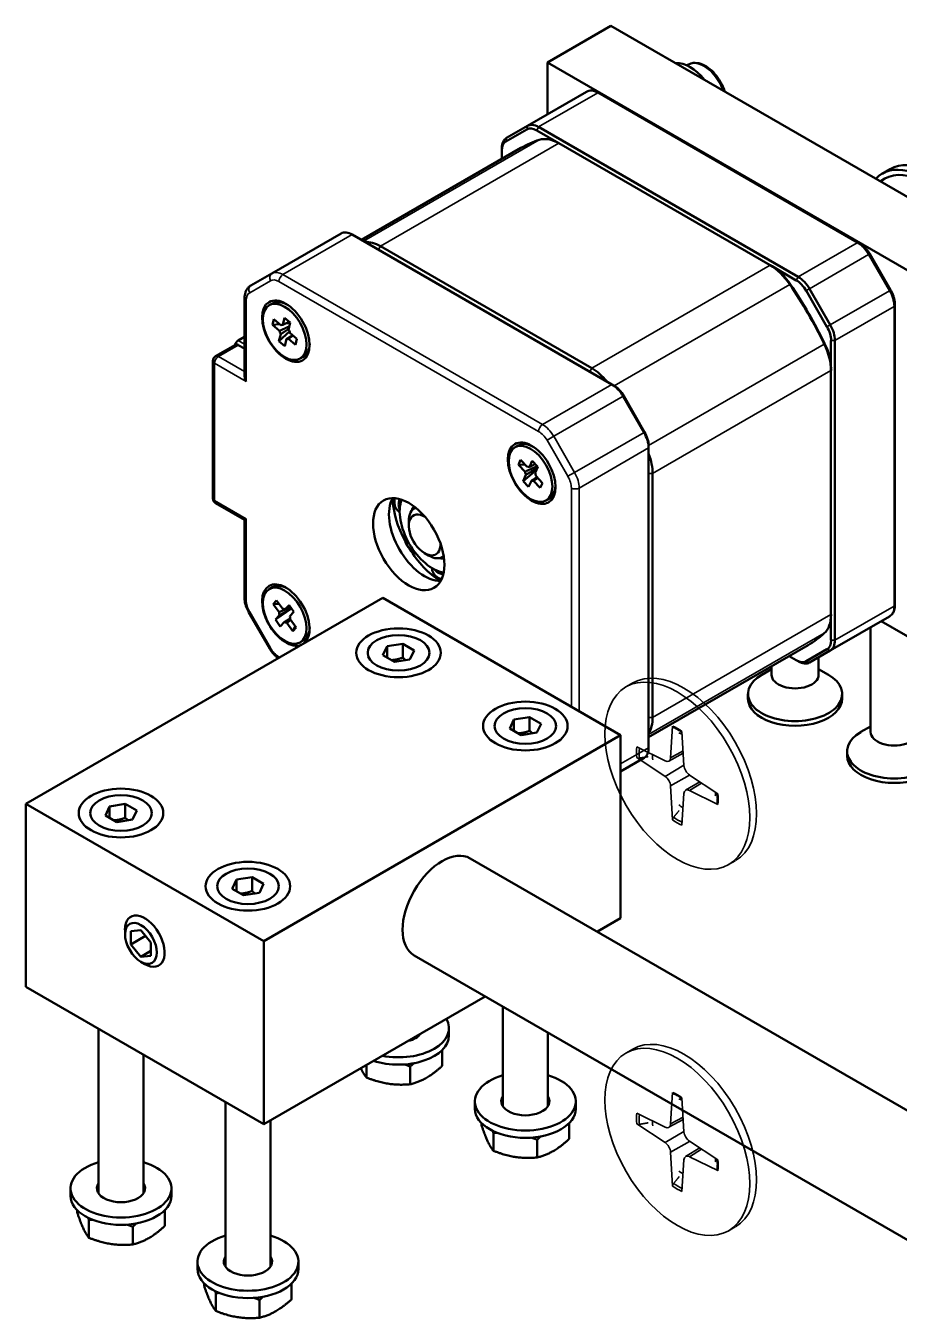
# Model space of a CAD drawing. Header units: millimetres. Extents: x -1346 to 2520, y -2365 to 1874.
# Drawn here: x 1513.2 to 1591, y 1439.8 to 1555 of the extents above; entities that cross this region are included whole.
import ezdxf

# ---------------------------------------------------------------- set-up
doc = ezdxf.new("R2010")
doc.units = ezdxf.units.MM
doc.header["$LTSCALE"] = 6
for name, color, linetype, lineweight in [('Reference (ISO)', 7, 'Continuous', 35), ('Visible (ISO)', 7, 'Continuous', 50), ('Visible Narrow (ISO)', 7, 'Continuous', 35)]:
    doc.layers.add(name, color=color, linetype=linetype, lineweight=lineweight)

msp = doc.modelspace()

# ---------------------------------------------------------------- linework, layer by layer
at = {"layer": 'Reference (ISO)'}
for p, q in [((1566.67, 1496.07), (1567.27, 1496.42)), ((1570.83, 1492.56), (1570.65, 1489.75)), ((1571.66, 1492.09), (1571.84, 1489.06)), ((1567.63, 1490.71), (1570.16, 1489.47)), ((1570.65, 1489.75), (1571.76, 1490.37)), ((1567.63, 1489.76), (1570.16, 1488.09)), ((1570.49, 1489.45), (1571.78, 1490.15)), ((1570.16, 1488.09), (1571.84, 1489.09)), ((1570.65, 1487.24), (1572.35, 1488.2)), ((1574.86, 1486.54), (1572.33, 1488.21)), ((1570.83, 1484.21), (1570.65, 1487.24)), ((1571.99, 1486.85), (1573.25, 1487.61)), ((1572.33, 1486.83), (1573.42, 1487.49)), ((1574.86, 1485.58), (1572.33, 1486.83)), ((1571.66, 1483.74), (1571.84, 1486.55)), ((1575.82, 1480.23), (1576.42, 1480.57)), ((1566.67, 1463.41), (1567.27, 1463.76)), ((1570.83, 1459.9), (1570.65, 1457.09)), ((1571.66, 1459.43), (1571.84, 1456.4)), ((1567.63, 1458.05), (1570.16, 1456.81)), ((1567.63, 1457.1), (1570.16, 1455.43)), ((1570.49, 1456.79), (1571.78, 1457.49)), ((1570.65, 1457.09), (1571.76, 1457.71)), ((1570.16, 1455.43), (1571.84, 1456.43)), ((1570.65, 1454.58), (1572.35, 1455.54)), ((1570.83, 1451.55), (1570.65, 1454.58)), ((1571.99, 1454.19), (1573.25, 1454.95)), ((1574.86, 1453.88), (1572.33, 1455.55)), ((1572.33, 1454.17), (1573.42, 1454.83)), ((1571.66, 1451.08), (1571.84, 1453.89)), ((1574.86, 1452.93), (1572.33, 1454.17)), ((1575.82, 1447.57), (1576.42, 1447.91))]:
    msp.add_line(p, q, dxfattribs=at)
for centre in [(1571.25, 1488.15), (1571.25, 1455.49)]:
    msp.add_ellipse(centre, major_axis=(4.58, -7.92), ratio=0.57735, dxfattribs=at)
for centre, major_axis, start_param, end_param in [((1571.85, 1488.5), (-4.58, 7.92), 3.141593, 6.283185), ((1571.25, 1488.15), (-2.57, 4.46), 5.384062, 5.611512), ((1571.85, 1488.5), (2, -3.46), 2.417763, 2.520493), ((1571.25, 1488.15), (2.57, -4.46), 3.813265, 4.040716), ((1571.34, 1488.2), (-2.47, 4.27), 0.688645, 0.906794), ((1571.85, 1488.5), (-2, 3.46), 0.816104, 0.949696), ((1570.12, 1490.09), (0.372, -0.644), 5.57044, 6.99593), ((1570.12, 1487.5), (-0.372, 0.644), 3.999644, 5.425134), ((1572.37, 1488.8), (0.372, -0.644), 3.999644, 5.425134), ((1572.37, 1486.21), (-0.372, 0.644), 5.57044, 6.99593), ((1571.85, 1488.5), (2, -3.46), 0.6211, 0.72383), ((1571.25, 1488.15), (-2.57, 4.46), 3.813265, 4.040716), ((1571.85, 1488.5), (-2, 3.46), 2.191896, 2.325489), ((1571.25, 1488.15), (2.57, -4.46), 5.384062, 5.611512), ((1571.34, 1488.2), (-2.47, 4.27), 2.234798, 2.452948), ((1571.85, 1455.84), (-4.58, 7.92), 3.141593, 6.283185), ((1571.25, 1455.49), (-2.57, 4.46), 5.384062, 5.611512), ((1571.85, 1455.84), (2, -3.46), 2.417763, 2.520493), ((1571.25, 1455.49), (2.57, -4.46), 3.813265, 4.040716), ((1571.34, 1455.54), (-2.47, 4.27), 0.688645, 0.906794), ((1571.85, 1455.84), (-2, 3.46), 0.816104, 0.949696), ((1570.12, 1457.43), (0.372, -0.644), 5.57044, 6.99593), ((1572.37, 1456.14), (0.372, -0.644), 3.999644, 5.425134), ((1570.12, 1454.84), (-0.372, 0.644), 3.999644, 5.425134), ((1572.37, 1453.55), (-0.372, 0.644), 5.57044, 6.99593), ((1571.85, 1455.84), (2, -3.46), 0.6211, 0.72383), ((1571.25, 1455.49), (-2.57, 4.46), 3.813265, 4.040716), ((1571.85, 1455.84), (-2, 3.46), 2.191896, 2.325489), ((1571.25, 1455.49), (2.57, -4.46), 5.384062, 5.611512), ((1571.34, 1455.54), (-2.47, 4.27), 2.234798, 2.452948)]:
    msp.add_ellipse(centre, major_axis=major_axis, ratio=0.57735, start_param=start_param, end_param=end_param, dxfattribs=at)
for points, knots in [([(1570.88, 1492.45), (1570.88, 1492.45), (1570.88, 1492.46), (1570.86, 1492.47), (1570.85, 1492.48), (1570.83, 1492.52), (1570.83, 1492.54), (1570.83, 1492.56)], [0.08720446, 0.08720446, 0.08720446, 0.08720446, 0.08870364, 0.08870364, 0.09763224, 0.09763224, 0.10665098, 0.10665098, 0.10665098, 0.10665098]), ([(1570.88, 1492.45), (1570.94, 1492.43), (1570.99, 1492.4), (1571.1, 1492.35), (1571.16, 1492.32), (1571.27, 1492.26), (1571.32, 1492.23), (1571.43, 1492.16), (1571.49, 1492.13), (1571.58, 1492.06), (1571.62, 1492.04), (1571.66, 1492.01)], [1.4505525, 1.4505525, 1.4505525, 1.4505525, 1.4985066, 1.4985066, 1.5464608, 1.5464608, 1.594415, 1.594415, 1.6423692, 1.6423692, 1.6770729, 1.6770729, 1.6770729, 1.6770729]), ([(1567.88, 1489.72), (1567.85, 1489.71), (1567.82, 1489.71), (1567.77, 1489.71), (1567.74, 1489.72), (1567.68, 1489.73), (1567.65, 1489.75), (1567.63, 1489.76)], [0.08155065, 0.08155065, 0.08155065, 0.08155065, 0.08870364, 0.08870364, 0.09763224, 0.09763224, 0.10665098, 0.10665098, 0.10665098, 0.10665098]), ([(1574.8, 1486.58), (1574.8, 1486.53), (1574.8, 1486.49), (1574.81, 1486.37), (1574.81, 1486.31), (1574.82, 1486.18), (1574.82, 1486.11), (1574.81, 1485.99), (1574.81, 1485.92), (1574.8, 1485.8), (1574.8, 1485.74), (1574.79, 1485.68)], [3.0353161, 3.0353161, 3.0353161, 3.0353161, 3.0700198, 3.0700198, 3.117974, 3.117974, 3.1659282, 3.1659282, 3.2138823, 3.2138823, 3.2618365, 3.2618365, 3.2618365, 3.2618365]), ([(1574.86, 1485.58), (1574.84, 1485.6), (1574.82, 1485.61), (1574.8, 1485.64), (1574.79, 1485.66), (1574.79, 1485.68), (1574.79, 1485.68), (1574.79, 1485.68)], [0.03558365, 0.03558365, 0.03558365, 0.03558365, 0.04460239, 0.04460239, 0.05353099, 0.05353099, 0.05503017, 0.05503017, 0.05503017, 0.05503017]), ([(1570.83, 1484.21), (1570.83, 1484.24), (1570.83, 1484.27), (1570.85, 1484.33), (1570.86, 1484.36), (1570.89, 1484.41), (1570.9, 1484.43), (1570.92, 1484.45)], [0.03558365, 0.03558365, 0.03558365, 0.03558365, 0.04460239, 0.04460239, 0.05353099, 0.05353099, 0.06068398, 0.06068398, 0.06068398, 0.06068398]), ([(1570.88, 1459.79), (1570.88, 1459.79), (1570.88, 1459.8), (1570.86, 1459.81), (1570.85, 1459.82), (1570.83, 1459.86), (1570.83, 1459.88), (1570.83, 1459.9)], [0.08720446, 0.08720446, 0.08720446, 0.08720446, 0.08870364, 0.08870364, 0.09763224, 0.09763224, 0.10665098, 0.10665098, 0.10665098, 0.10665098]), ([(1570.88, 1459.79), (1570.94, 1459.77), (1570.99, 1459.74), (1571.1, 1459.69), (1571.16, 1459.66), (1571.27, 1459.6), (1571.32, 1459.57), (1571.43, 1459.5), (1571.49, 1459.47), (1571.58, 1459.4), (1571.62, 1459.38), (1571.66, 1459.35)], [1.4505525, 1.4505525, 1.4505525, 1.4505525, 1.4985066, 1.4985066, 1.5464608, 1.5464608, 1.594415, 1.594415, 1.6423692, 1.6423692, 1.6770729, 1.6770729, 1.6770729, 1.6770729]), ([(1567.88, 1457.06), (1567.85, 1457.05), (1567.82, 1457.05), (1567.77, 1457.05), (1567.74, 1457.06), (1567.68, 1457.07), (1567.65, 1457.09), (1567.63, 1457.1)], [0.08155065, 0.08155065, 0.08155065, 0.08155065, 0.08870364, 0.08870364, 0.09763224, 0.09763224, 0.10665098, 0.10665098, 0.10665098, 0.10665098]), ([(1574.8, 1453.92), (1574.8, 1453.87), (1574.8, 1453.83), (1574.81, 1453.71), (1574.81, 1453.65), (1574.82, 1453.52), (1574.82, 1453.45), (1574.81, 1453.33), (1574.81, 1453.26), (1574.8, 1453.14), (1574.8, 1453.08), (1574.79, 1453.02)], [3.0353161, 3.0353161, 3.0353161, 3.0353161, 3.0700198, 3.0700198, 3.117974, 3.117974, 3.1659282, 3.1659282, 3.2138823, 3.2138823, 3.2618365, 3.2618365, 3.2618365, 3.2618365]), ([(1574.86, 1452.93), (1574.84, 1452.94), (1574.82, 1452.95), (1574.8, 1452.98), (1574.79, 1453), (1574.79, 1453.02), (1574.79, 1453.02), (1574.79, 1453.02)], [0.03558365, 0.03558365, 0.03558365, 0.03558365, 0.04460239, 0.04460239, 0.05353099, 0.05353099, 0.05503017, 0.05503017, 0.05503017, 0.05503017]), ([(1570.83, 1451.55), (1570.83, 1451.58), (1570.83, 1451.61), (1570.85, 1451.67), (1570.86, 1451.7), (1570.89, 1451.75), (1570.9, 1451.77), (1570.92, 1451.79)], [0.03558365, 0.03558365, 0.03558365, 0.03558365, 0.04460239, 0.04460239, 0.05353099, 0.05353099, 0.06068398, 0.06068398, 0.06068398, 0.06068398])]:
    msp.add_open_spline(points, degree=3, knots=knots, dxfattribs=at)
for points, weights in [([(1567.88, 1489.72), (1568.27, 1489.78), (1568.64, 1489.85)], [1.0017923273, 1.00680252734, 1.01034617284]), ([(1571.41, 1485.04), (1571.18, 1484.76), (1570.92, 1484.45)], [1.01034617284, 1.00680252734, 1.0017923273]), ([(1567.88, 1457.06), (1568.27, 1457.12), (1568.64, 1457.19)], [1.0017923273, 1.00680252734, 1.01034617284]), ([(1571.41, 1452.38), (1571.18, 1452.1), (1570.92, 1451.79)], [1.01034617284, 1.00680252734, 1.0017923273])]:
    msp.add_rational_spline(points, weights, degree=2, dxfattribs=at)
at = {"layer": 'Visible (ISO)'}
for p, q in [((1565.33, 1555.03), (1559.68, 1551.76)), ((1600.69, 1534.62), (1565.33, 1555.03)), ((1559.68, 1551.76), (1559.68, 1547.14)), ((1595.03, 1531.35), (1559.68, 1551.76)), ((1572.23, 1551.57), (1572.11, 1551.5)), ((1557.88, 1546.1), (1563.15, 1549.15)), ((1564.3, 1549.06), (1587.45, 1535.69)), ((1555.97, 1544.71), (1557.83, 1545.79)), ((1557.88, 1546.1), (1556.02, 1545.03)), ((1558.71, 1545.7), (1560.68, 1544.56)), ((1582.04, 1532.64), (1558.88, 1546.01)), ((1560.68, 1544.56), (1579.53, 1533.68)), ((1543.09, 1535.93), (1557.31, 1544.14)), ((1555.61, 1543.91), (1555.61, 1544.12)), ((1555.61, 1543.16), (1555.61, 1543.91)), ((1589.51, 1541.84), (1590.22, 1542.24)), ((1589.76, 1541.4), (1589.35, 1541.16)), ((1535.08, 1532.94), (1541.27, 1536.51)), ((1542.27, 1536.41), (1565.42, 1523.04)), ((1563.62, 1524.49), (1544.77, 1535.37)), ((1588.41, 1534.69), (1590.27, 1531.47)), ((1533.22, 1531.87), (1535.08, 1532.94)), ((1579.53, 1533.68), (1579.7, 1533.58)), ((1579.7, 1533.58), (1581.86, 1532.33)), ((1532.66, 1530.75), (1532.66, 1523.79)), ((1582.73, 1531.41), (1584.59, 1528.19)), ((1584.89, 1528.36), (1583.04, 1531.58)), ((1535.14, 1530.27), (1534.86, 1530.11)), ((1590.66, 1530.13), (1590.66, 1503.4)), ((1535.14, 1528.35), (1535.27, 1528.87)), ((1535.14, 1528.35), (1535.79, 1528.42)), ((1535.77, 1527.82), (1535.14, 1528.35)), ((1535.27, 1528.87), (1535.89, 1528.33)), ((1536.08, 1528.36), (1536.23, 1528.99)), ((1536.23, 1528.99), (1536.74, 1528.56)), ((1536.32, 1528.48), (1536.73, 1528.53)), ((1536.74, 1528.56), (1536.59, 1527.92)), ((1532.1, 1526.97), (1532.66, 1527.3)), ((1535.73, 1526.9), (1536.66, 1527.78)), ((1535.73, 1526.9), (1535.88, 1527.53)), ((1536.7, 1527.64), (1537.33, 1527.1)), ((1531.85, 1526.59), (1530.08, 1525.57)), ((1532.1, 1526.56), (1532.66, 1526.24)), ((1536.24, 1526.46), (1535.73, 1526.9)), ((1536.39, 1527.1), (1536.24, 1526.46)), ((1537.2, 1526.59), (1536.58, 1527.12)), ((1537.33, 1527.1), (1537.2, 1526.59)), ((1584.95, 1526.97), (1584.95, 1524.48)), ((1585.31, 1500.23), (1585.31, 1526.97)), ((1529.83, 1512.89), (1529.83, 1525.13)), ((1537.89, 1525.51), (1537.61, 1525.35)), ((1584.95, 1524.28), (1584.95, 1524.48)), ((1584.95, 1524.28), (1584.95, 1502.52)), ((1565.6, 1522.94), (1565.42, 1523.04)), ((1566.42, 1521.99), (1568.28, 1518.77)), ((1568.33, 1518.8), (1566.47, 1522.02)), ((1557.06, 1517.62), (1556.78, 1517.45)), ((1568.69, 1517.58), (1568.69, 1517.38)), ((1568.69, 1517.38), (1568.69, 1490.64)), ((1557.08, 1515.89), (1557.28, 1516.33)), ((1557.08, 1515.89), (1557.66, 1515.92)), ((1557.67, 1515.26), (1557.08, 1515.89)), ((1557.28, 1516.33), (1557.87, 1515.7)), ((1558.07, 1515.68), (1558.32, 1516.22)), ((1558.32, 1516.22), (1558.81, 1515.71)), ((1558.81, 1515.71), (1558.56, 1515.17)), ((1557.51, 1514.43), (1558.67, 1515.41)), ((1557.51, 1514.43), (1557.75, 1514.98)), ((1558.64, 1514.88), (1559.23, 1514.25)), ((1569.04, 1493.33), (1569.04, 1515.09)), ((1557.99, 1513.92), (1557.51, 1514.43)), ((1558.24, 1514.46), (1557.99, 1513.92)), ((1559.03, 1513.81), (1558.44, 1514.44)), ((1559.23, 1514.25), (1559.03, 1513.81)), ((1532.66, 1510.97), (1530.08, 1512.45)), ((1559.81, 1512.85), (1559.53, 1512.69)), ((1532.81, 1511.05), (1532.66, 1510.97)), ((1547.92, 1512.05), (1547.82, 1511.99)), ((1532.66, 1510.97), (1532.66, 1504.01)), ((1547.3, 1510.44), (1547.3, 1510.85)), ((1548.72, 1507.99), (1549.07, 1507.78)), ((1550.42, 1507.72), (1550.32, 1507.66)), ((1535.14, 1504.96), (1534.86, 1504.8)), ((1544.98, 1504.01), (1513.16, 1485.64)), ((1535.22, 1503.46), (1535.52, 1503.78)), ((1535.22, 1503.46), (1535.75, 1503.47)), ((1535.74, 1502.73), (1535.22, 1503.46)), ((1535.41, 1502.07), (1536.85, 1503.06)), ((1535.52, 1503.78), (1536.05, 1503.05)), ((1536.26, 1502.97), (1536.64, 1503.36)), ((1536.64, 1503.36), (1537.06, 1502.76)), ((1544.98, 1504.01), (1566.19, 1491.76)), ((1533.04, 1502.72), (1534.9, 1499.5)), ((1535.41, 1502.07), (1535.78, 1502.46)), ((1535.83, 1501.47), (1535.41, 1502.07)), ((1536.21, 1501.86), (1535.83, 1501.47)), ((1537.06, 1502.76), (1536.69, 1502.37)), ((1536.73, 1502.1), (1537.25, 1501.37)), ((1590.16, 1502.36), (1584.89, 1499.32)), ((1584.95, 1502.52), (1584.95, 1500.23)), ((1589.42, 1501.93), (1595.03, 1498.69)), ((1536.95, 1501.05), (1536.42, 1501.78)), ((1536.95, 1501.05), (1537.17, 1501.48)), ((1537.25, 1501.37), (1536.95, 1501.05)), ((1588.49, 1492.05), (1588.49, 1501.39)), ((1537.89, 1500.2), (1537.61, 1500.03)), ((1545, 1498.9), (1545.37, 1499.7)), ((1545.37, 1499.7), (1546.76, 1499.92)), ((1545.37, 1498.68), (1545.37, 1499.7)), ((1546.76, 1499.92), (1547.79, 1499.33)), ((1546.76, 1498.69), (1546.76, 1499.92)), ((1568.69, 1491.59), (1582.91, 1499.8)), ((1546.02, 1498.31), (1545, 1498.9)), ((1547.41, 1498.52), (1546.02, 1498.31)), ((1547.79, 1499.33), (1547.41, 1498.52)), ((1581.86, 1498.45), (1581.21, 1498.82)), ((1582.04, 1498.34), (1581.86, 1498.45)), ((1584.59, 1499.43), (1582.73, 1498.36)), ((1583.04, 1498.25), (1584.89, 1499.32)), ((1583.85, 1497.15), (1583.85, 1498.71)), ((1579.65, 1497.65), (1578.78, 1497.15)), ((1579.65, 1497.15), (1579.65, 1497.92)), ((1583.85, 1497.65), (1584.72, 1497.15)), ((1577.55, 1495.03), (1577.55, 1495.44)), ((1585.95, 1495.03), (1585.95, 1495.44)), ((1556.31, 1492.36), (1556.68, 1493.17)), ((1556.68, 1493.17), (1558.08, 1493.38)), ((1556.68, 1492.15), (1556.68, 1493.17)), ((1558.08, 1493.38), (1559.1, 1492.79)), ((1558.08, 1492.16), (1558.08, 1493.38)), ((1559.1, 1492.79), (1558.73, 1491.99)), ((1566.19, 1491.76), (1534.37, 1473.39)), ((1557.33, 1491.77), (1556.31, 1492.36)), ((1558.73, 1491.99), (1557.33, 1491.77)), ((1566.19, 1475.43), (1566.19, 1491.76)), ((1588.49, 1492.55), (1587.62, 1492.05)), ((1586.39, 1489.93), (1586.39, 1490.33)), ((1568.28, 1489.73), (1566.19, 1488.52)), ((1513.16, 1485.64), (1513.16, 1469.31)), ((1513.16, 1485.64), (1534.37, 1473.39)), ((1520.25, 1484.61), (1520.62, 1485.41)), ((1521.27, 1484.02), (1520.25, 1484.61)), ((1520.62, 1485.41), (1522.02, 1485.63)), ((1520.62, 1484.39), (1520.62, 1485.41)), ((1522.02, 1485.63), (1523.04, 1485.04)), ((1522.02, 1484.4), (1522.02, 1485.63)), ((1523.04, 1485.04), (1522.66, 1484.23)), ((1522.66, 1484.23), (1521.27, 1484.02)), ((1597.18, 1455.15), (1552.78, 1480.78)), ((1531.56, 1478.07), (1531.94, 1478.88)), ((1531.94, 1478.88), (1533.33, 1479.1)), ((1531.94, 1477.86), (1531.94, 1478.88)), ((1533.33, 1479.1), (1534.35, 1478.51)), ((1533.33, 1477.87), (1533.33, 1479.1)), ((1532.58, 1477.49), (1531.56, 1478.07)), ((1533.98, 1477.7), (1532.58, 1477.49)), ((1534.35, 1478.51), (1533.98, 1477.7)), ((1564.12, 1474.24), (1566.19, 1475.43)), ((1522, 1474.01), (1522, 1474.41)), ((1522.53, 1474.29), (1523.42, 1474.37)), ((1522.53, 1473.11), (1522.53, 1474.29)), ((1523.42, 1474.37), (1524.3, 1473.27)), ((1522.53, 1473.11), (1523.83, 1473.86)), ((1523.42, 1472.01), (1522.53, 1473.11)), ((1524.3, 1473.27), (1524.3, 1472.09)), ((1534.37, 1473.39), (1534.37, 1457.06)), ((1524.3, 1472.52), (1523.42, 1472.01)), ((1524.3, 1472.09), (1523.42, 1472.01)), ((1595.02, 1444.85), (1547.78, 1472.12)), ((1523.42, 1471.55), (1523.76, 1471.35)), ((1513.16, 1469.31), (1534.37, 1457.06)), ((1534.37, 1457.06), (1554.12, 1468.46)), ((1555.7, 1467.55), (1555.7, 1458.65)), ((1519.64, 1465.56), (1519.64, 1450.89)), ((1550.89, 1464.98), (1550.89, 1465.63)), ((1559.7, 1465.24), (1559.7, 1458.65)), ((1523.64, 1463.26), (1523.64, 1450.89)), ((1550.29, 1463.69), (1550.29, 1462.28)), ((1543.53, 1462.35), (1543.53, 1461.23)), ((1547.44, 1462.21), (1547.44, 1460.63)), ((1530.96, 1459.03), (1530.96, 1444.36)), ((1553.2, 1458.45), (1553.2, 1459.1)), ((1562.2, 1458.45), (1562.2, 1459.1)), ((1534.96, 1457.4), (1534.96, 1444.36)), ((1553.8, 1457.16), (1553.8, 1456.96)), ((1561.61, 1457.16), (1561.61, 1455.75)), ((1554.85, 1456.29), (1554.85, 1454.7)), ((1558.75, 1455.68), (1558.75, 1454.1)), ((1517.14, 1450.69), (1517.14, 1451.35)), ((1526.14, 1450.69), (1526.14, 1451.35)), ((1517.74, 1449.4), (1517.74, 1449.2)), ((1525.55, 1449.4), (1525.55, 1447.99)), ((1518.78, 1448.53), (1518.78, 1446.94)), ((1522.69, 1447.92), (1522.69, 1446.34)), ((1528.46, 1444.16), (1528.46, 1444.81)), ((1537.46, 1444.16), (1537.46, 1444.81)), ((1529.05, 1442.87), (1529.05, 1442.67)), ((1530.1, 1442), (1530.1, 1440.41)), ((1536.86, 1442.87), (1536.86, 1441.46)), ((1534, 1441.39), (1534, 1439.81))]:
    msp.add_line(p, q, dxfattribs=at)
for centre, radius, start, end in [((1530.33, 1525.13), 0.5, 120, 180), ((1530.33, 1512.89), 0.5, 180, 240), ((1547.48, 1513.19), 1.65, 190.7479, 208.304), ((1547.48, 1513.19), 1.81, 234.5167, 236.959), ((1548.57, 1509.53), 1.65, 181.2228, 238.7772), ((1551.19, 1506.76), 1.81, 183.041, 185.4833), ((1551.19, 1506.76), 1.65, 211.696, 229.2521)]:
    msp.add_arc(centre, radius, start, end, dxfattribs=at)
for centre, major_axis, start_param, end_param in [((1572.4, 1548.5), (-1.75, 3.03), 4.956688, 6.038887), ((1558.71, 1544.27), (-0.88, 1.52), 5.497787, 6.283185), ((1558.88, 1544.37), (-1, 1.73), 5.497787, 6.283185), ((1557.02, 1543.3), (-1, 1.73), 0, 0.785398), ((1556.85, 1543.2), (-0.88, 1.52), 0, 0.785398), ((1570.11, 1521.97), (-12.8, 22.17), 6.162592, 6.283185), ((1560.68, 1541.29), (-2, 3.46), 5.497787, 6.162592), ((1593.97, 1535.75), (-3.75, 6.5), 4.854286, 6.283185), ((1593.26, 1535.34), (-3.75, 6.5), 5.130579, 6.44802), ((1593.26, 1535.34), (-3.5, 6.06), 5.497787, 6.283185), ((1542.27, 1534.78), (-1, 1.73), 5.497787, 6.283185), ((1544.77, 1532.11), (-2, 3.46), 5.497787, 6.003148), ((1579.53, 1530.41), (2, -3.46), 1.691389, 2.356194), ((1579.7, 1530.51), (-1.87, 3.25), 4.832982, 5.497787), ((1570.11, 1521.97), (12.8, -22.17), 1.450203, 1.691389), ((1570.28, 1522.07), (-12.67, 21.95), 4.591796, 4.832982), ((1581.86, 1530.9), (0.87, -1.52), 1.570796, 2.356194), ((1582.04, 1531), (-1, 1.73), 4.712389, 5.497787), ((1536.52, 1527.89), (-1.38, 2.38), 5.542267, 6.283185), ((1536.24, 1527.73), (-0.348, 0.603), 5.821159, 6.271953), ((1583.89, 1527.79), (-1, 1.73), 3.926991, 4.712389), ((1536.24, 1527.73), (0.348, -0.603), 4.250362, 4.701156), ((1536.24, 1527.73), (-0.348, 0.603), 4.250362, 4.701156), ((1583.72, 1527.68), (0.88, -1.52), 0.785398, 1.570796), ((1532.1, 1526.56), (0.25, 0.433), 0.785398, 1.929116), ((1532.1, 1526.16), (-0.25, 0.433), 5.497787, 6.283185), ((1536.24, 1527.73), (0.348, -0.603), 5.821159, 6.271953), ((1536.52, 1527.89), (1.38, -2.38), 0, 0.740918), ((1582.13, 1525.91), (2, -3.46), 0.785398, 1.450203), ((1582.3, 1526.01), (-1.88, 3.25), 3.926991, 4.591796), ((1533.16, 1523.5), (-0.354, 0.612), 0.785398, 1.570796), ((1563.62, 1521.23), (-2, 3.46), 4.992427, 5.497787), ((1565.42, 1521.41), (1, -1.73), 1.570796, 2.356194), ((1565.6, 1521.51), (-0.87, 1.52), 4.712389, 5.497787), ((1567.28, 1518.19), (1, -1.73), 0.785398, 1.570796), ((1567.45, 1518.29), (-0.88, 1.52), 3.926991, 4.712389), ((1558.44, 1515.23), (-1.38, 2.38), 5.542267, 6.283185), ((1566.22, 1516.72), (-2, 3.46), 3.926991, 4.432351), ((1558.16, 1515.07), (-0.348, 0.603), 5.661934, 6.112728), ((1558.16, 1515.07), (0.348, -0.603), 4.091138, 4.541931), ((1558.16, 1515.07), (-0.348, 0.603), 4.091138, 4.541931), ((1558.16, 1515.07), (0.348, -0.603), 5.661934, 6.112728), ((1558.44, 1515.23), (1.37, -2.38), 0, 0.740918), ((1548.72, 1509.62), (-2.25, 3.9), 0.319687, 2.821905), ((1550.34, 1510.56), (-3.18, 5.5), 0.840694, 1.510506), ((1549.42, 1510.03), (-2.07, 3.59), 0.439168, 2.702424), ((1548.72, 1509.62), (-1, 1.73), 5.466028, 10.241936), ((1549.07, 1509.83), (-1.25, 2.17), 6.19823, 7.068583), ((1550.34, 1510.56), (-3.17, 5.5), 1.631087, 2.300898), ((1549.07, 1509.83), (1.25, -2.17), 5.497787, 6.36814), ((1536.34, 1502.48), (1.5, -2.6), 0.080809, 6.202376), ((1536.52, 1502.58), (-1.38, 2.38), 5.542267, 6.283185), ((1536.24, 1502.42), (-0.348, 0.603), 5.440907, 5.891701), ((1536.24, 1502.42), (0.348, -0.603), 3.870111, 4.320905), ((1536.24, 1502.42), (0.348, -0.603), 5.440907, 5.891701), ((1536.24, 1502.42), (-0.348, 0.603), 3.870111, 4.320905), ((1582.13, 1504.15), (2, -3.46), 0.120593, 0.785398), ((1536.52, 1502.58), (1.38, -2.38), 0, 0.740918), ((1570.11, 1521.97), (12.8, -22.17), 0, 0.120593), ((1583.72, 1500.95), (0.88, -1.52), 0, 0.785398), ((1583.89, 1501.05), (1, -1.73), 0, 0.785398), ((1581.86, 1499.88), (0.88, -1.52), 5.497787, 6.283185), ((1582.04, 1499.98), (1, -1.73), 5.497787, 6.283185), ((1581.75, 1495.44), (-4.2, 0), 5.497787, 10.210176), ((1581.75, 1497.15), (-2.1, 0), 0, 3.141593), ((1581.75, 1495.03), (-4.2, 0), 0, 3.141593), ((1566.22, 1494.97), (2, -3.46), 0.280038, 0.785398), ((1590.59, 1490.33), (-4.2, 0), 5.497787, 10.210176), ((1590.59, 1492.05), (-2.1, 0), 0, 3.141593), ((1567.28, 1491.46), (1, -1.73), 0, 0.785398), ((1590.59, 1489.93), (-4.2, 0), 0, 3.141593), ((1550.28, 1476.45), (-2.5, -4.33), 3.141593, 6.283185), ((1523.76, 1473.39), (1.25, -2.17), 5.497787, 10.210176), ((1546.39, 1465.63), (4.5, 0), 4.387545, 6.608029), ((1546.39, 1464.98), (4.5, 0), 4.196924, 6.283185), ((1546.39, 1465.63), (-2.15, 0), 1.980444, 2.731945), ((1557.7, 1459.1), (4.5, 0), 2.03135, 7.393428), ((1557.7, 1459.1), (2.15, 0), 2.765842, 6.658936), ((1557.7, 1458.45), (4.5, 0), 3.141593, 6.283185), ((1557.7, 1458.45), (-2.15, 0), 5.907435, 6.016941), ((1557.7, 1458.45), (2.15, 0), 0.266244, 0.37575), ((1521.64, 1451.35), (4.5, 0), 2.03135, 7.393428), ((1521.64, 1451.35), (2.15, 0), 2.765842, 6.658936), ((1521.64, 1450.69), (-2.15, 0), 5.907435, 6.016941), ((1521.64, 1450.69), (2.15, 0), 0.266244, 0.37575), ((1521.64, 1450.69), (4.5, 0), 3.141593, 6.283185), ((1532.96, 1444.81), (4.5, 0), 2.03135, 7.393428), ((1532.96, 1444.81), (2.15, 0), 2.765842, 6.658936), ((1532.96, 1444.16), (-2.15, 0), 5.907435, 6.016941), ((1532.96, 1444.16), (2.15, 0), 0.266244, 0.37575), ((1532.96, 1444.16), (4.5, 0), 3.141593, 6.283185)]:
    msp.add_ellipse(centre, major_axis=major_axis, ratio=0.57735, start_param=start_param, end_param=end_param, dxfattribs=at)
for centre, major_axis in [((1536.34, 1527.79), (-1.5, 2.6)), ((1536.24, 1527.73), (-1.38, 2.38)), ((1558.26, 1515.13), (-1.5, 2.6)), ((1558.16, 1515.07), (-1.38, 2.38)), ((1547.3, 1508.8), (-2.25, 3.9)), ((1536.24, 1502.42), (-1.38, 2.38)), ((1546.39, 1499.11), (-3.77, 0)), ((1546.39, 1499.11), (2.75, 0)), ((1557.7, 1492.58), (-3.77, 0)), ((1557.7, 1492.58), (2.75, 0)), ((1521.64, 1484.82), (-3.77, 0)), ((1521.64, 1484.82), (2.75, 0)), ((1532.96, 1478.29), (-3.77, 0)), ((1532.96, 1478.29), (2.75, 0)), ((1523.42, 1473.19), (-1, 1.74))]:
    msp.add_ellipse(centre, major_axis=major_axis, ratio=0.57735, dxfattribs=at)
for points, knots in [([(1575.48, 1549.17), (1575.47, 1549.19), (1575.47, 1549.21), (1575.37, 1549.49), (1575.25, 1549.76), (1574.96, 1550.27), (1574.79, 1550.51), (1574.42, 1550.94), (1574.22, 1551.14), (1573.79, 1551.45), (1573.56, 1551.57), (1573.12, 1551.71), (1572.89, 1551.74), (1572.52, 1551.7), (1572.37, 1551.65), (1572.23, 1551.57)], [3.755734, 3.755734, 3.755734, 3.755734, 3.777532, 3.777532, 4.113666, 4.113666, 4.448225, 4.448225, 4.784141, 4.784141, 5.122793, 5.122793, 5.452392, 5.452392, 5.6969, 5.6969, 5.6969, 5.6969]), ([(1563.15, 1549.15), (1563.22, 1549.18), (1563.29, 1549.21), (1563.44, 1549.25), (1563.52, 1549.26), (1563.68, 1549.27), (1563.76, 1549.26), (1563.92, 1549.23), (1564, 1549.2), (1564.15, 1549.14), (1564.23, 1549.1), (1564.3, 1549.06)], [5.4977871, 5.4977871, 5.4977871, 5.4977871, 5.6548668, 5.6548668, 5.8119464, 5.8119464, 5.969026, 5.969026, 6.1261057, 6.1261057, 6.2831853, 6.2831853, 6.2831853, 6.2831853]), ([(1587.45, 1535.69), (1587.53, 1535.65), (1587.6, 1535.6), (1587.74, 1535.49), (1587.81, 1535.43), (1587.95, 1535.3), (1588.01, 1535.24), (1588.14, 1535.09), (1588.2, 1535.01), (1588.31, 1534.85), (1588.36, 1534.77), (1588.41, 1534.69)], [0, 0, 0, 0, 0.1570796, 0.1570796, 0.3141593, 0.3141593, 0.4712389, 0.4712389, 0.6283185, 0.6283185, 0.7853982, 0.7853982, 0.7853982, 0.7853982]), ([(1533.22, 1531.87), (1533.14, 1531.82), (1533.07, 1531.76), (1532.94, 1531.64), (1532.89, 1531.56), (1532.8, 1531.41), (1532.76, 1531.33), (1532.71, 1531.17), (1532.69, 1531.09), (1532.67, 1530.92), (1532.66, 1530.83), (1532.66, 1530.75)], [0.7853982, 0.7853982, 0.7853982, 0.7853982, 0.9424778, 0.9424778, 1.0995574, 1.0995574, 1.2566371, 1.2566371, 1.4137167, 1.4137167, 1.5707963, 1.5707963, 1.5707963, 1.5707963]), ([(1590.27, 1531.47), (1590.32, 1531.38), (1590.37, 1531.3), (1590.45, 1531.12), (1590.48, 1531.03), (1590.55, 1530.85), (1590.57, 1530.76), (1590.62, 1530.58), (1590.64, 1530.49), (1590.66, 1530.31), (1590.66, 1530.22), (1590.66, 1530.13)], [0.7853982, 0.7853982, 0.7853982, 0.7853982, 0.9424778, 0.9424778, 1.0995574, 1.0995574, 1.2566371, 1.2566371, 1.4137167, 1.4137167, 1.5707963, 1.5707963, 1.5707963, 1.5707963]), ([(1546.05, 1512.91), (1546.03, 1512.79), (1546.02, 1512.68), (1546.02, 1512.45), (1546.03, 1512.32), (1546.11, 1512.08), (1546.17, 1511.97), (1546.29, 1511.83), (1546.36, 1511.77), (1546.43, 1511.72)], [-0.3094757, -0.3094757, -0.3094757, -0.3094757, -0.2717594, -0.2717594, -0.2258351, -0.2258351, -0.1799107, -0.1799107, -0.1467876, -0.1467876, -0.1467876, -0.1467876]), ([(1546.49, 1511.92), (1546.48, 1511.94), (1546.47, 1511.97), (1546.42, 1512.11), (1546.4, 1512.23), (1546.4, 1512.47), (1546.42, 1512.6), (1546.47, 1512.76), (1546.48, 1512.79), (1546.49, 1512.83)], [0.2158766, 0.2158766, 0.2158766, 0.2158766, 0.2265502, 0.2265502, 0.2697332, 0.2697332, 0.3129161, 0.3129161, 0.3230323, 0.3230323, 0.3230323, 0.3230323]), ([(1546.53, 1512.28), (1546.53, 1512.32), (1546.52, 1512.37), (1546.52, 1512.52), (1546.54, 1512.64), (1546.58, 1512.78), (1546.58, 1512.79), (1546.58, 1512.8)], [0.22754107, 0.22754107, 0.22754107, 0.22754107, 0.24447079, 0.24447079, 0.28361604, 0.28361604, 0.28723935, 0.28723935, 0.28723935, 0.28723935]), ([(1546.91, 1509.73), (1546.91, 1509.7), (1546.91, 1509.67), (1546.91, 1509.49), (1546.93, 1509.33), (1547.02, 1509.01), (1547.08, 1508.86), (1547.24, 1508.59), (1547.34, 1508.46), (1547.57, 1508.22), (1547.7, 1508.12), (1547.86, 1508.03), (1547.88, 1508.02), (1547.91, 1508)], [-0.3720661, -0.3720661, -0.3720661, -0.3720661, -0.363608, -0.363608, -0.3176837, -0.3176837, -0.2717594, -0.2717594, -0.2258351, -0.2258351, -0.1799107, -0.1799107, -0.1714526, -0.1714526, -0.1714526, -0.1714526]), ([(1549.39, 1506.59), (1549.39, 1506.51), (1549.41, 1506.42), (1549.48, 1506.24), (1549.54, 1506.14), (1549.71, 1505.95), (1549.81, 1505.87), (1550.01, 1505.76), (1550.12, 1505.71), (1550.23, 1505.67)], [-0.3967311, -0.3967311, -0.3967311, -0.3967311, -0.363608, -0.363608, -0.3176837, -0.3176837, -0.2717594, -0.2717594, -0.234043, -0.234043, -0.234043, -0.234043]), ([(1549.59, 1506.55), (1549.61, 1506.53), (1549.63, 1506.5), (1549.72, 1506.39), (1549.82, 1506.31), (1550.02, 1506.2), (1550.15, 1506.15), (1550.31, 1506.11), (1550.35, 1506.1), (1550.38, 1506.09)], [-0.3235898, -0.3235898, -0.3235898, -0.3235898, -0.3129161, -0.3129161, -0.2697332, -0.2697332, -0.2265502, -0.2265502, -0.216434, -0.216434, -0.216434, -0.216434]), ([(1550.4, 1506.19), (1550.39, 1506.19), (1550.38, 1506.19), (1550.24, 1506.22), (1550.13, 1506.27), (1550.04, 1506.32)], [1.1795854, 1.1795854, 1.1795854, 1.1795854, 1.18320871, 1.18320871, 1.22235396, 1.22235396, 1.22235396, 1.22235396]), ([(1532.66, 1504.01), (1532.66, 1503.92), (1532.67, 1503.84), (1532.69, 1503.66), (1532.7, 1503.57), (1532.75, 1503.4), (1532.77, 1503.31), (1532.83, 1503.14), (1532.87, 1503.05), (1532.95, 1502.88), (1532.99, 1502.8), (1533.04, 1502.72)], [1.5707963, 1.5707963, 1.5707963, 1.5707963, 1.727876, 1.727876, 1.8849556, 1.8849556, 2.0420352, 2.0420352, 2.1991148, 2.1991148, 2.3561945, 2.3561945, 2.3561945, 2.3561945]), ([(1590.66, 1503.4), (1590.66, 1503.31), (1590.66, 1503.23), (1590.63, 1503.06), (1590.62, 1502.98), (1590.56, 1502.83), (1590.53, 1502.76), (1590.45, 1502.62), (1590.4, 1502.56), (1590.29, 1502.45), (1590.23, 1502.4), (1590.16, 1502.36)], [1.5707963, 1.5707963, 1.5707963, 1.5707963, 1.727876, 1.727876, 1.8849556, 1.8849556, 2.0420352, 2.0420352, 2.1991148, 2.1991148, 2.3561945, 2.3561945, 2.3561945, 2.3561945]), ([(1534.9, 1499.5), (1534.94, 1499.42), (1534.99, 1499.34), (1535.1, 1499.18), (1535.16, 1499.11), (1535.28, 1498.97), (1535.34, 1498.9), (1535.47, 1498.78), (1535.54, 1498.72), (1535.63, 1498.65), (1535.64, 1498.64), (1535.66, 1498.63)], [2.3561945, 2.3561945, 2.3561945, 2.3561945, 2.5132742, 2.5132742, 2.6703538, 2.6703538, 2.8274334, 2.8274334, 2.984513, 2.984513, 3.0210821, 3.0210821, 3.0210821, 3.0210821])]:
    msp.add_open_spline(points, degree=3, knots=knots, dxfattribs=at)
for points, weights in [([(1535.92, 1528.35), (1535.9, 1528.34), (1535.89, 1528.33)], [1.01354306638, 1.01335489352, 1.01316227723]), ([(1536.08, 1528.36), (1536.38, 1528.51), (1536.64, 1528.64)], [1.01316227727, 1.01785168441, 1.01990737813]), ([(1535.77, 1527.82), (1536.25, 1528.05), (1536.66, 1528.23)], [1.01316227727, 1.02012462358, 1.02128141307]), ([(1536.61, 1528), (1536.27, 1527.78), (1535.88, 1527.53)], [1.02079238655, 1.01906083764, 1.01316227723]), ([(1536.39, 1527.1), (1536.67, 1527.28), (1536.93, 1527.44)], [1.01316227727, 1.01744347549, 1.01952952823]), ([(1536.98, 1527.4), (1536.79, 1527.27), (1536.58, 1527.12)], [1.01868521886, 1.01665373826, 1.01316227723]), ([(1557.67, 1515.26), (1558.28, 1515.54), (1558.76, 1515.76)], [1.01316227981, 1.02188900632, 1.02149488457]), ([(1558.07, 1515.68), (1558.34, 1515.82), (1558.58, 1515.95)], [1.01316227981, 1.01743771206, 1.01952390843]), ([(1558.76, 1515.61), (1558.31, 1515.33), (1557.75, 1514.98)], [1.02151184999, 1.02153520926, 1.01316227979]), ([(1558.24, 1514.46), (1558.5, 1514.63), (1558.74, 1514.78)], [1.01316227981, 1.01711337528, 1.01919478962]), ([(1558.81, 1514.71), (1558.63, 1514.58), (1558.44, 1514.44)], [1.01834532599, 1.01636994426, 1.01316227978]), ([(1535.74, 1502.73), (1536.3, 1502.99), (1536.76, 1503.19)], [1.01316227984, 1.02128630007, 1.02150581878]), ([(1536.83, 1503.09), (1536.36, 1502.81), (1535.78, 1502.46)], [1.02150369832, 1.02177384625, 1.01316227986]), ([(1536.26, 1502.97), (1536.51, 1503.1), (1536.73, 1503.23)], [1.01316227985, 1.01714110056, 1.0192239086]), ([(1536.21, 1501.86), (1536.48, 1502.03), (1536.73, 1502.18)], [1.01316227985, 1.01717677052, 1.01926110079]), ([(1536.77, 1502.03), (1536.61, 1501.91), (1536.42, 1501.78)], [1.01808640589, 1.01616385447, 1.01316227986]), ([(1546.76, 1498.69), (1546.23, 1498.48), (1545.75, 1498.46)], [1, 1.11516383842, 1.05886467072]), ([(1547.04, 1498.46), (1546.91, 1498.56), (1546.76, 1498.69)], [1.05850500864, 1.03917061523, 1]), ([(1558.08, 1492.16), (1557.54, 1491.95), (1557.06, 1491.93)], [1, 1.11516383842, 1.05886467072]), ([(1558.35, 1491.93), (1558.22, 1492.03), (1558.08, 1492.16)], [1.05850500864, 1.03917061523, 1]), ([(1522.02, 1484.4), (1521.48, 1484.19), (1521, 1484.17)], [1, 1.11516383842, 1.05886467072]), ([(1522.29, 1484.18), (1522.16, 1484.27), (1522.02, 1484.4)], [1.05850500864, 1.03917061523, 1]), ([(1533.33, 1477.87), (1532.79, 1477.66), (1532.31, 1477.64)], [1, 1.11516383842, 1.05886467072]), ([(1533.6, 1477.64), (1533.47, 1477.74), (1533.33, 1477.87)], [1.05850500864, 1.03917061523, 1]), ([(1543.03, 1462.06), (1543.26, 1461.57), (1543.53, 1461.23)], [1.07721454094, 1.0741101123, 1]), ([(1547.44, 1462.21), (1547.18, 1462.32), (1546.93, 1462.4)], [1, 1.01821801946, 1.03214521697]), ([(1547.77, 1462.51), (1547.61, 1462.37), (1547.44, 1462.21)], [1.02943687441, 1.01647240799, 1]), ([(1547.44, 1460.63), (1548.87, 1460.98), (1550.29, 1462.28)], [1, 1.15470053838, 1]), ([(1543.53, 1461.23), (1545.49, 1460.46), (1547.44, 1460.63)], [1, 1.15470053838, 1]), ([(1553.8, 1456.96), (1554.32, 1455.35), (1554.85, 1454.7)], [1, 1.15470053838, 1]), ([(1554.85, 1456.29), (1554.82, 1456.38), (1554.79, 1456.47)], [1, 1.00812044569, 1.01538838448]), ([(1555.16, 1456.31), (1555, 1456.3), (1554.85, 1456.29)], [1.02034654617, 1.01094806049, 1]), ([(1558.75, 1455.68), (1558.49, 1455.79), (1558.24, 1455.87)], [1, 1.01821801946, 1.03214521697]), ([(1559.09, 1455.98), (1558.92, 1455.84), (1558.75, 1455.68)], [1.02943687441, 1.01647240799, 1]), ([(1558.75, 1454.1), (1560.18, 1454.45), (1561.61, 1455.75)], [1, 1.15470053838, 1]), ([(1554.85, 1454.7), (1556.8, 1453.92), (1558.75, 1454.1)], [1, 1.15470053838, 1]), ([(1517.74, 1449.2), (1518.26, 1447.6), (1518.78, 1446.94)], [1, 1.15470053838, 1]), ([(1518.78, 1448.53), (1518.75, 1448.62), (1518.72, 1448.72)], [1, 1.00812044569, 1.01538838448]), ([(1519.09, 1448.55), (1518.94, 1448.54), (1518.78, 1448.53)], [1.02034654617, 1.01094806049, 1]), ([(1522.69, 1447.92), (1522.43, 1448.03), (1522.18, 1448.11)], [1, 1.01821801946, 1.03214521697]), ([(1523.02, 1448.22), (1522.86, 1448.08), (1522.69, 1447.92)], [1.02943687441, 1.01647240799, 1]), ([(1522.69, 1446.34), (1524.12, 1446.69), (1525.55, 1447.99)], [1, 1.15470053838, 1]), ([(1518.78, 1446.94), (1520.74, 1446.17), (1522.69, 1446.34)], [1, 1.15470053838, 1]), ([(1529.05, 1442.67), (1529.58, 1441.06), (1530.1, 1440.41)], [1, 1.15470053838, 1]), ([(1530.1, 1442), (1530.07, 1442.09), (1530.04, 1442.18)], [1, 1.00812044569, 1.01538838448]), ([(1530.41, 1442.02), (1530.26, 1442.01), (1530.1, 1442)], [1.02034654617, 1.01094806049, 1]), ([(1534, 1441.39), (1533.74, 1441.5), (1533.5, 1441.58)], [1, 1.01821801946, 1.03214521697]), ([(1534.34, 1441.69), (1534.18, 1441.55), (1534, 1441.39)], [1.02943687441, 1.01647240799, 1]), ([(1534, 1439.81), (1535.43, 1440.16), (1536.86, 1441.46)], [1, 1.15470053838, 1]), ([(1530.1, 1440.41), (1532.05, 1439.63), (1534, 1439.81)], [1, 1.15470053838, 1])]:
    msp.add_rational_spline(points, weights, degree=2, dxfattribs=at)
msp.add_open_spline([(1550.04, 1506.32), (1550, 1506.35), (1549.96, 1506.37), (1549.92, 1506.4)], degree=3, dxfattribs=at)
at = {"layer": 'Visible Narrow (ISO)'}
for p, q in [((1564.15, 1549.05), (1558.88, 1546.01)), ((1587.3, 1535.68), (1564.15, 1549.05)), ((1557.83, 1545.79), (1557.88, 1546.1)), ((1558.71, 1545.7), (1558.88, 1546.01)), ((1543.28, 1535.83), (1558.94, 1544.87)), ((1544.77, 1535.37), (1560.68, 1544.56)), ((1555.97, 1544.71), (1556.02, 1545.03)), ((1542.27, 1536.41), (1536.08, 1532.84)), ((1544.6, 1535.07), (1544.77, 1535.37)), ((1582.04, 1532.64), (1587.3, 1535.68)), ((1588.3, 1534.62), (1583.04, 1531.58)), ((1588.3, 1534.62), (1588.41, 1534.69)), ((1590.16, 1531.4), (1588.3, 1534.62)), ((1563.62, 1524.49), (1579.53, 1533.68)), ((1534.97, 1532.3), (1533.12, 1531.23)), ((1558.88, 1518.86), (1535.72, 1532.23)), ((1536.08, 1532.84), (1559.23, 1519.47)), ((1565.61, 1522.93), (1581.27, 1531.97)), ((1581.27, 1531.97), (1581.34, 1531.98)), ((1581.86, 1532.33), (1582.04, 1532.64)), ((1582.73, 1531.41), (1583.04, 1531.58)), ((1584.89, 1528.36), (1590.16, 1531.4)), ((1590.16, 1531.4), (1590.27, 1531.47)), ((1532.81, 1530.54), (1532.81, 1523.3)), ((1590.58, 1530.01), (1585.31, 1526.97)), ((1590.58, 1503.28), (1590.58, 1530.01)), ((1584.59, 1528.19), (1584.89, 1528.36)), ((1532.1, 1526.56), (1530.33, 1525.54)), ((1532.1, 1526.97), (1532.66, 1526.65)), ((1568.69, 1517.6), (1584.35, 1526.64)), ((1584.35, 1526.64), (1584.39, 1526.7)), ((1584.95, 1526.97), (1585.31, 1526.97)), ((1532.81, 1523.3), (1529.98, 1524.93)), ((1529.98, 1524.93), (1529.98, 1512.68)), ((1530.33, 1525.54), (1532.66, 1524.2)), ((1563.44, 1524.19), (1563.62, 1524.49)), ((1569.04, 1515.09), (1584.95, 1524.28)), ((1559.23, 1519.47), (1565.42, 1523.04)), ((1566.42, 1521.99), (1560.23, 1518.42)), ((1566.47, 1522.02), (1566.42, 1521.99)), ((1560.23, 1518.42), (1559.63, 1518.07)), ((1561.49, 1514.85), (1559.63, 1518.07)), ((1560.23, 1518.42), (1562.09, 1515.2)), ((1562.09, 1515.2), (1568.28, 1518.77)), ((1568.33, 1518.8), (1568.28, 1518.77)), ((1568.69, 1517.38), (1562.5, 1513.8)), ((1562.09, 1515.2), (1561.49, 1514.85)), ((1568.69, 1515.09), (1569.04, 1515.09)), ((1561.8, 1494.3), (1561.8, 1513.8)), ((1562.5, 1513.8), (1562.5, 1493.89)), ((1529.98, 1512.68), (1532.81, 1511.05)), ((1532.81, 1511.05), (1532.81, 1503.81)), ((1585.31, 1500.23), (1590.58, 1503.28)), ((1533.12, 1502.76), (1533.04, 1502.72)), ((1533.12, 1502.76), (1534.97, 1499.54)), ((1569.04, 1493.33), (1584.95, 1502.52)), ((1568.69, 1491.81), (1584.35, 1500.85)), ((1534.97, 1499.54), (1534.9, 1499.5)), ((1584.95, 1500.23), (1585.31, 1500.23)), ((1535.72, 1498.75), (1535.8, 1498.71)), ((1582.73, 1498.36), (1583.04, 1498.25)), ((1584.59, 1499.43), (1584.89, 1499.32)), ((1568.69, 1493.33), (1569.04, 1493.33)), ((1566.19, 1489.2), (1568.69, 1490.64))]:
    msp.add_line(p, q, dxfattribs=at)
for centre, major_axis, ratio, start_param, end_param in [((1573.61, 1549.19), (-1.38, 2.38), 0.57735, 4.419374, 6.283185), ((1564.15, 1547.41), (-1, 1.73), 0.57735, 5.497787, 6.283185), ((1564.15, 1548.8), (0.15, 0.26), 0.57735, 0, 0.785398), ((1587.3, 1535.43), (0.15, 0.26), 0.57735, 0, 0.785398), ((1587.3, 1534.05), (-1, 1.73), 0.57735, 4.712389, 5.497787), ((1535.33, 1532.51), (-0.25, 0.433), 0.816497, 0, 1.570796), ((1536.08, 1531.21), (-1, 1.73), 0.57735, 5.497787, 6.283185), ((1533.47, 1531.43), (-0.25, 0.433), 0.816497, 0, 1.570796), ((1535.72, 1531), (-0.75, 1.3), 0.57735, 5.497787, 6.283185), ((1536.08, 1532.43), (0.25, 0.433), 0.57735, 0.785398, 2.356194), ((1533.16, 1530.75), (-0.5, 0), 0.57735, 0, 0.785398), ((1533.87, 1529.93), (-0.75, 1.3), 0.57735, 0, 0.785398), ((1589.16, 1530.83), (-1, 1.73), 0.57735, 3.926991, 4.712389), ((1590.36, 1530.13), (0.3, 0), 0.57735, 5.497787, 6.283185), ((1530.33, 1525.13), (-0.5, 0), 0.57735, 0, 0.785398), ((1530.33, 1525.13), (0.25, 0.433), 0.57735, 0.785398, 2.356194), ((1530.33, 1525.13), (-0.25, 0.433), 0.57735, 5.497787, 6.283185), ((1559.23, 1519.06), (0.25, 0.433), 0.57735, 0.785398, 2.356194), ((1559.23, 1517.84), (1, -1.73), 0.57735, 1.570796, 2.356194), ((1558.88, 1517.63), (-0.75, 1.3), 0.57735, 4.712389, 5.497787), ((1560.74, 1514.42), (-0.75, 1.3), 0.57735, 3.926991, 4.712389), ((1561.09, 1514.62), (1, -1.73), 0.57735, 0.785398, 1.570796), ((1562.15, 1514.01), (0.5, 0), 0.57735, 3.926991, 5.497787), ((1530.33, 1512.89), (-0.5, 0), 0.57735, 0, 0.785398), ((1530.33, 1512.89), (-0.25, -0.433), 0.57735, 5.497787, 6.283185), ((1549.42, 1510.03), (-1.4, 2.42), 0.57735, 0.237508, 0.556014), ((1549.42, 1510.03), (1.4, -2.42), 0.57735, 5.727171, 6.045677), ((1533.16, 1504.01), (-0.5, 0), 0.57735, 0, 0.785398), ((1533.87, 1503.19), (0.75, -1.3), 0.57735, 3.926991, 4.712389), ((1589.16, 1504.09), (1, -1.73), 0.57735, 0, 0.785398), ((1590.36, 1503.4), (0.3, 0), 0.57735, 5.497787, 6.283185), ((1535.72, 1499.98), (0.75, -1.3), 0.57735, 4.712389, 5.497787), ((1536.08, 1498.95), (0.25, 0.433), 0.57735, 2.356194, 2.558305)]:
    msp.add_ellipse(centre, major_axis=major_axis, ratio=ratio, start_param=start_param, end_param=end_param, dxfattribs=at)

doc.saveas('drawing.dxf')
